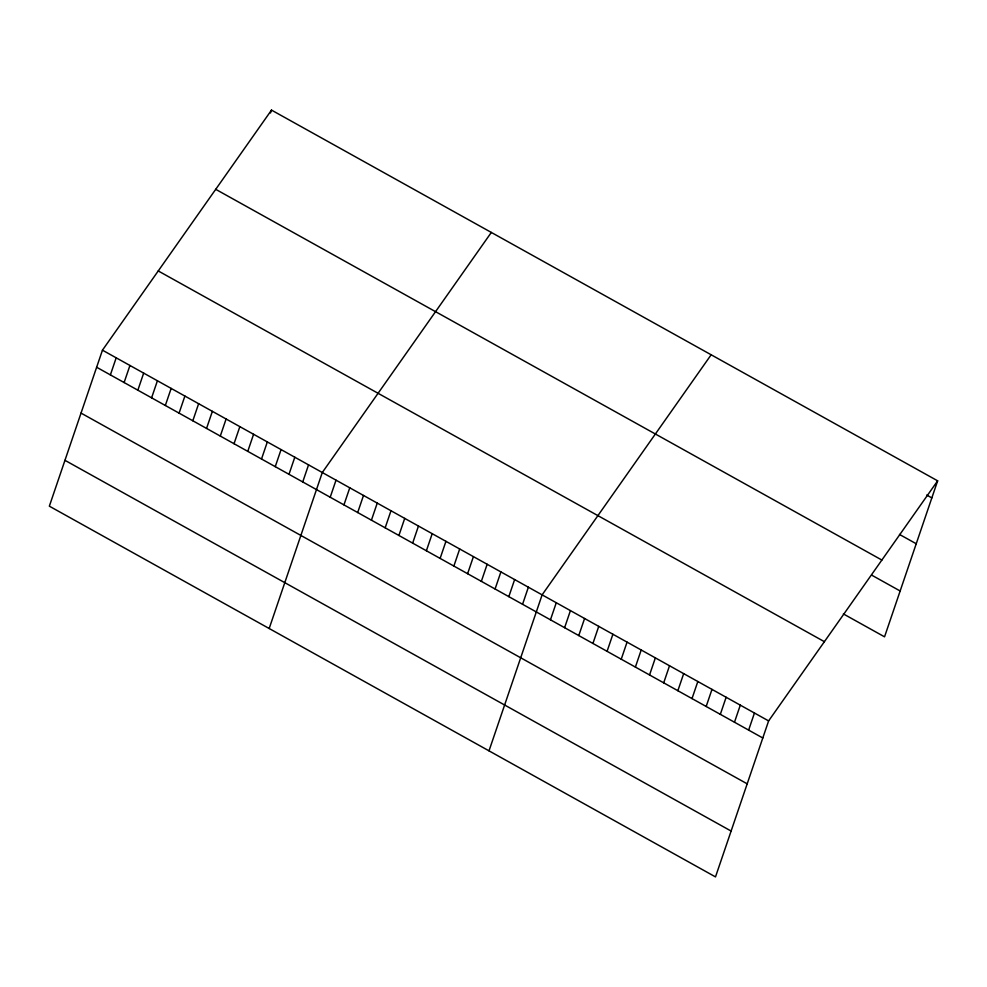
<?xml version="1.0" encoding="UTF-8"?>
<svg xmlns="http://www.w3.org/2000/svg" width="987" height="987" viewBox="0 0 987 987"><rect width="100%" height="100%" fill="white"/><g stroke="black" fill="none" stroke-linecap="round" stroke-linejoin="round"><path stroke-width="1.48" d="M102.451 350.175L49.35 506.171L715.501 876.9L768.614 720.905L937.65 480.829L271.499 110.1L102.451 350.175L768.614 720.905M110.384 374.9L116.195 357.812M124.115 382.549L129.939 365.461M137.859 390.186L143.67 373.111M151.603 397.835L157.414 380.76M165.335 405.484L171.158 388.397M270.524 112.95L271.499 110.1M179.079 413.134L184.89 396.046M192.823 420.77L198.634 403.695M206.554 428.42L212.365 411.345M220.298 436.069L226.109 418.994M234.03 443.718L239.853 426.631M247.774 451.355L253.585 434.28M261.518 459.004L267.329 441.929M275.25 466.654L281.073 449.578M288.994 474.303L294.805 457.215M302.738 481.952L308.549 464.865M269.18 628.509L322.293 472.514L491.329 232.438M330.213 497.238L336.024 480.163M343.945 504.888L349.768 487.8M357.689 512.537L363.5 495.449M371.433 520.174L377.244 503.099M385.164 527.823L390.988 510.748M398.908 535.472L404.719 518.385M412.652 543.121L418.463 526.034M426.384 550.758L432.207 533.683M440.128 558.408L445.939 541.332M453.872 566.057L459.683 548.982M467.604 573.706L473.415 556.619M481.348 581.343L487.159 564.268M495.079 588.992L500.902 571.917M508.823 596.641L514.634 579.566M522.567 604.291L528.378 587.203M489.009 750.848L542.122 594.853L711.158 354.777M550.462 619.811L556.273 602.736M564.613 627.695L570.424 610.608M578.764 635.566L584.588 618.491M592.928 643.45L598.739 626.363M607.079 651.321L612.89 634.246M621.242 659.205L627.053 642.118M635.394 667.076L641.205 650.001M649.545 674.96L655.368 657.873M663.708 682.831L669.519 665.756M677.859 690.715L683.67 673.64M692.01 698.586L697.834 681.511M706.174 706.47L711.985 689.395M720.325 714.354L726.136 697.266M734.488 722.225L740.299 705.15M748.639 730.109L754.45 713.021M937.65 480.829L884.549 636.825L843.367 613.914M926.682 495.042L931.839 497.904M899.502 534.448L916.232 543.751M215.709 189.319L881.872 560.048M871.842 575.224L900.144 590.991M158.241 270.944L824.392 641.673M96.64 367.25L762.791 737.98M81.033 413.097L747.184 783.826M64.957 460.324L731.108 831.054"/></g></svg>
